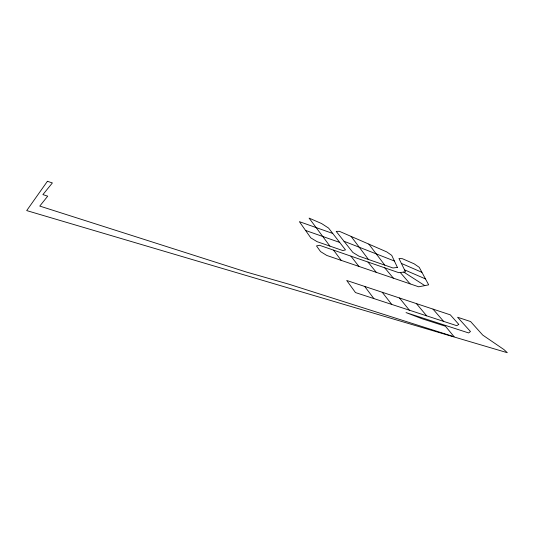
<?xml version="1.0" encoding="UTF-8"?>
<svg xmlns="http://www.w3.org/2000/svg" width="534" height="534" viewBox="0 0 534 534"><rect width="100%" height="100%" fill="white"/><g stroke="black" fill="none" stroke-linecap="round" stroke-linejoin="round"><path stroke-width="0.8" d="M424.804 285.61L428.675 284.836L419.23 267.32L414.144 263.823L402.376 258.696L398.965 258.496L405.533 271.866L398.818 272.694L319.452 245.266L316.495 245.914L320.54 251.587L326.788 255.459L418.729 286.811L424.804 285.61L403.757 272.08M339.704 242.429L305.481 230.421M332.749 233.458L299.387 221.663L310.795 237.87L317.069 241.662L342.848 250.579L345.491 249.899L328.59 228.091L321.595 223.552L309.079 218.099L329.905 246.101M343.996 241.255L394.386 261.006M404.545 269.857L425.485 278.915M401.374 263.402L421.92 272.307M433.007 309.106L443.614 321.381M400.286 272.514L410.092 283.868M416.42 303.606L426.679 315.848M384.74 267.828L393.371 278.167M399.459 297.979L409.371 310.187M367.979 262.034L376.283 272.34M382.231 292.258L391.749 304.427M350.931 256.146L358.895 266.406M368.834 244.111L384.774 265.131M364.702 286.444L373.873 298.579M351.105 236.408L368.453 259.464M333.563 250.139L341.173 260.365M47.413 181.293L26.7 210.59L507.3 352.707L503.962 349.583L482.749 335.092L470.601 321.561L457.591 317.249L470.474 331.534L468.625 332.942L406.034 312.597L421.893 318.685L445.436 326.241L454.14 336.767L288.874 284.195L246.154 271.966L39.77 206.084L47.706 196.165L42.9 194.603L52.385 182.935L47.413 181.293M458.773 324.378L456.81 325.693L355.47 292.565L346.72 280.477L450.316 314.853L458.773 324.378M397.409 267.434L392.971 267.975L358.901 256.146L352.867 252.462L336.186 231.382L339.404 231.322L386.736 251.894L391.729 255.359L397.409 267.434"/></g></svg>
